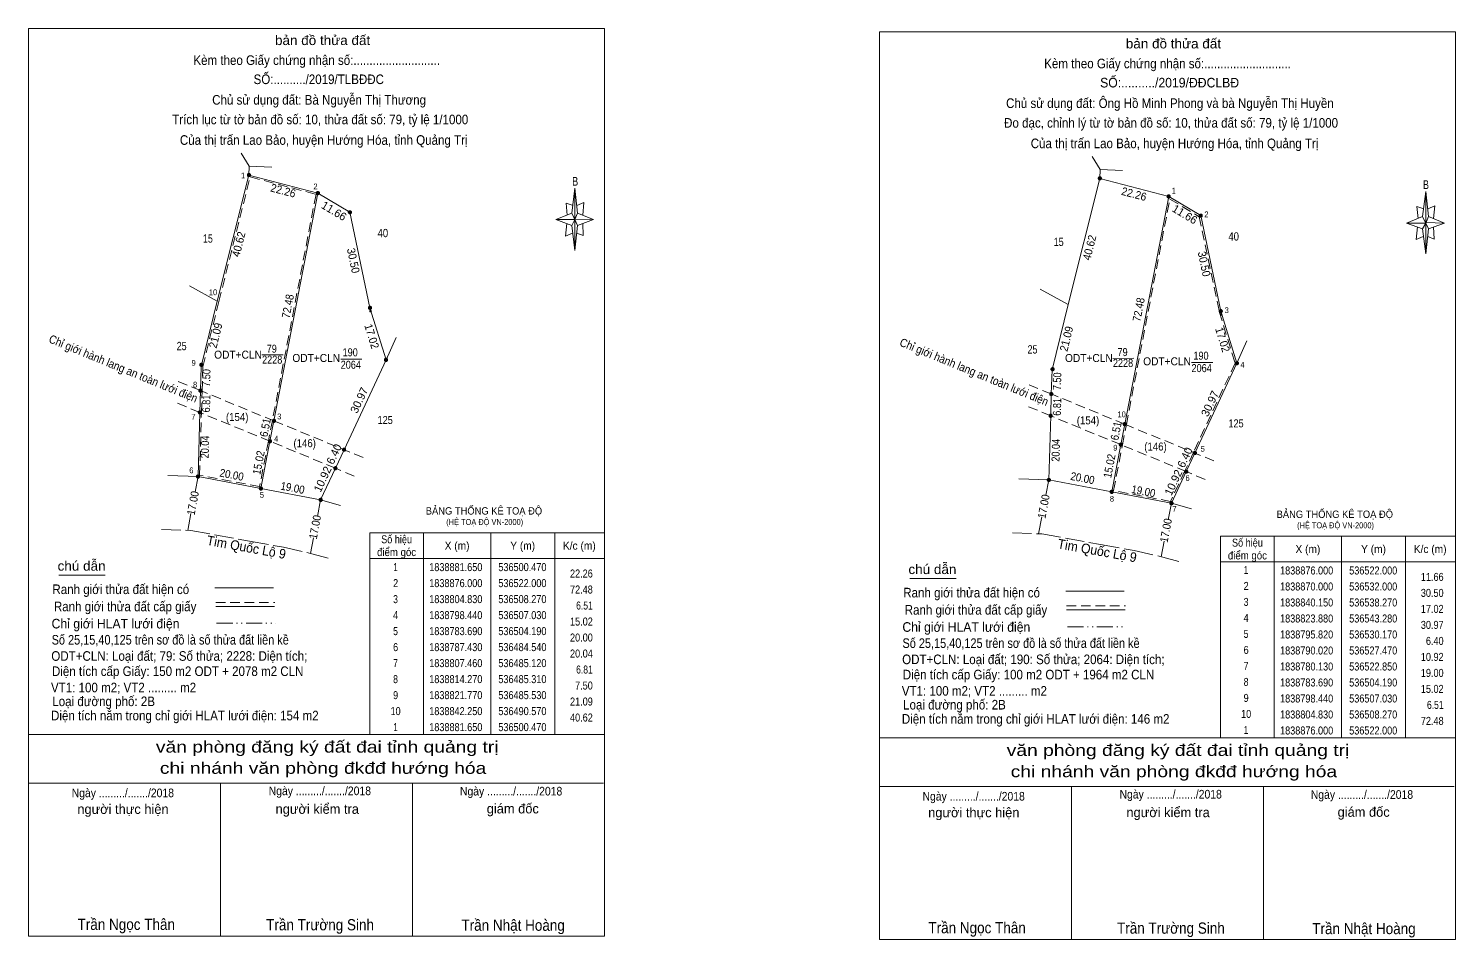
# Model space of a CAD drawing. Header units: metres. Extents: x 534822 to 536546, y 1838586 to 1838997.
# Drawn here: x 534822.2 to 535268, y 1838670.1 to 1838954.8 of the extents above; entities that cross this region are included whole.
import ezdxf
from ezdxf.enums import TextEntityAlignment as Align

# ---------------------------------------------------------------- set-up
doc = ezdxf.new("R2010")
doc.units = ezdxf.units.M
doc.header["$PDMODE"] = 32
doc.header["$PDSIZE"] = 0.5
for name, pattern in [('DASH_DOUBLE_DOT', [9.2, 5, -1.2, 0.3, -1.2, 0.3, -1.2]), ('LONG_DASHED', [7.5, 6, -1.5]), ('MEDIUM_DASHED', [4.5, 3, -1.5])]:
    doc.linetypes.add(name, pattern=pattern)
for name, color, linetype, lineweight in [('1', 7, 'Continuous', 13), ('10', 7, 'Continuous', 13), ('13', 7, 'Continuous', 13), ('17', 7, 'Continuous', 13), ('5', 7, 'Continuous', 13), ('6', 7, 'Continuous', 13), ('63', 7, 'LONG_DASHED', 13)]:
    doc.layers.add(name, color=color, linetype=linetype, lineweight=lineweight)

msp = doc.modelspace()

# ---------------------------------------------------------------- hatches: boundary and pattern name
at = {"layer": '63'}
for points in [[(534891.57, 1838908.99, 1), (534890.57, 1838908.99, 1)], [(535157.41, 1838907.94, 1), (535156.41, 1838907.94, 1)], [(534913.1, 1838903.34, 1), (534912.1, 1838903.34, 1)], [(535178.94, 1838902.29, 1), (535177.94, 1838902.29, 1)], [(534923.1, 1838897.34, 1), (534922.1, 1838897.34, 1)], [(535188.94, 1838896.29, 1), (535187.94, 1838896.29, 1)], [(534929.37, 1838867.49, 1), (534928.37, 1838867.49, 1)], [(535195.21, 1838866.44, 1), (535194.21, 1838866.44, 1)], [(534876.677, 1838849.669, 1), (534875.677, 1838849.669, 1)], [(534934.38, 1838851.22, 1), (534933.38, 1838851.22, 1)], [(535200.22, 1838850.17, 1), (535199.22, 1838850.17, 1)], [(535142.637, 1838848.309, 1), (535141.637, 1838848.309, 1)], [(534876.41, 1838841.61, 1), (534875.41, 1838841.61, 1)], [(535142.25, 1838840.56, 1), (535141.25, 1838840.56, 1)], [(534876.22, 1838834.8, 1), (534875.22, 1838834.8, 1)], [(534899.37, 1838832.17, 1), (534898.37, 1838832.17, 1)], [(535142.06, 1838833.75, 1), (535141.06, 1838833.75, 1)], [(535165.21, 1838831.12, 1), (535164.21, 1838831.12, 1)], [(534898.13, 1838825.78, 1), (534897.13, 1838825.78, 1)], [(534921.27, 1838823.16, 1), (534920.27, 1838823.16, 1)], [(535163.97, 1838824.73, 1), (535162.97, 1838824.73, 1)], [(535187.11, 1838822.11, 1), (535186.11, 1838822.11, 1)], [(534875.64, 1838814.77, 1), (534874.64, 1838814.77, 1)], [(534918.57, 1838817.36, 1), (534917.57, 1838817.36, 1)], [(535141.48, 1838813.72, 1), (535140.48, 1838813.72, 1)], [(535184.41, 1838816.31, 1), (535183.41, 1838816.31, 1)], [(534895.29, 1838811.03, 1), (534894.29, 1838811.03, 1)], [(535161.13, 1838809.98, 1), (535160.13, 1838809.98, 1)], [(534913.95, 1838807.47, 1), (534912.95, 1838807.47, 1)], [(535179.79, 1838806.42, 1), (535178.79, 1838806.42, 1)]]:
    msp.add_hatch(color=256, dxfattribs=at).paths.add_polyline_path(points)

# ---------------------------------------------------------------- linework, layer by layer
at = {"layer": '1', "linetype": 'MEDIUM_DASHED'}
msp.add_lwpolyline([(534891.43, 1838908.38), (534912.02, 1838902.98), (534898.38, 1838832.26), (534897.14, 1838825.87), (534894.39, 1838811.61), (534875.65, 1838815.18), (534876.22, 1838834.79), (534876.41, 1838841.6), (534876.63, 1838849.04), (534881.66, 1838869.47)], close=True, dxfattribs=at)
at = {"layer": '1'}
for points in [[(535156.91, 1838907.94), (535178.44, 1838902.29), (535164.71, 1838831.12), (535163.47, 1838824.73), (535160.63, 1838809.98), (535140.98, 1838813.72), (535141.56, 1838833.75), (535141.75, 1838840.56), (535141.97, 1838848.06), (535147.01, 1838868.54)], [(534912.6, 1838903.34), (534922.6, 1838897.34), (534928.87, 1838867.49), (534933.88, 1838851.22), (534920.77, 1838823.16), (534918.07, 1838817.36), (534913.45, 1838807.47), (534894.79, 1838811.03), (534897.63, 1838825.78), (534898.87, 1838832.17)], [(535178.44, 1838902.29), (535188.44, 1838896.29), (535194.71, 1838866.44), (535199.72, 1838850.17), (535186.61, 1838822.11), (535183.91, 1838816.31), (535179.29, 1838806.42), (535160.63, 1838809.98), (535163.47, 1838824.73), (535164.71, 1838831.12)]]:
    msp.add_lwpolyline(points, close=True, dxfattribs=at)
at = {"layer": '10'}
for p, q in [((534891.17, 1838911.72), (534888.65, 1838915.86)), ((535157.01, 1838910.67), (535154.49, 1838914.81)), ((534881.17, 1838869.59), (534872.44, 1838874.32)), ((535147.01, 1838868.54), (535138.28, 1838873.27)), ((534933.88, 1838851.22), (534937.03, 1838858.22)), ((535199.72, 1838850.17), (535202.87, 1838857.17)), ((534920.77, 1838823.16), (534933.88, 1838851.22)), ((535186.61, 1838822.11), (535199.72, 1838850.17)), ((534913.45, 1838807.47), (534918.07, 1838817.36)), ((535179.29, 1838806.42), (535183.91, 1838816.31))]:
    msp.add_line(p, q, dxfattribs=at)
at = {"layer": '13'}
for p, q in [((534919.7, 1838805.74), (534913.45, 1838807.47)), ((535185.54, 1838804.69), (535179.29, 1838806.42))]:
    msp.add_line(p, q, dxfattribs=at)
at = {"layer": '17'}
for p, q in [((534891.07, 1838908.99), (534891.17, 1838911.72)), ((534891.17, 1838911.72), (534898.19, 1838911.49)), ((534891.07, 1838908.99), (534881.17, 1838869.59)), ((535156.91, 1838907.94), (535147.01, 1838868.54)), ((535156.91, 1838907.94), (535157.01, 1838910.67)), ((535157.01, 1838910.67), (535164.03, 1838910.44)), ((534912.6, 1838903.34), (534898.87, 1838832.17)), ((535178.44, 1838902.29), (535164.71, 1838831.12)), ((534928.87, 1838867.49), (534922.6, 1838897.34)), ((535194.71, 1838866.44), (535188.44, 1838896.29)), ((534881.17, 1838869.59), (534872.44, 1838874.33)), ((535147.01, 1838868.54), (535138.28, 1838873.28)), ((534928.87, 1838867.49), (534933.88, 1838851.22)), ((535194.71, 1838866.44), (535199.72, 1838850.17)), ((534875.72, 1838834.8), (534875.91, 1838841.61)), ((535141.56, 1838833.75), (535141.75, 1838840.56)), ((534875.14, 1838814.77), (534875.72, 1838834.8)), ((534898.87, 1838832.17), (534897.63, 1838825.78)), ((535140.98, 1838813.72), (535141.56, 1838833.75)), ((535164.71, 1838831.12), (535163.47, 1838824.73)), ((534897.63, 1838825.78), (534894.79, 1838811.03)), ((534920.77, 1838823.16), (534918.07, 1838817.36)), ((535163.47, 1838824.73), (535160.63, 1838809.98)), ((535186.61, 1838822.11), (535183.91, 1838816.31)), ((534865.73, 1838815.09), (534875.14, 1838814.77)), ((535131.57, 1838814.04), (535140.98, 1838813.72)), ((534831.67, 1838783.98), (534846.15, 1838783.98)), ((535097.51, 1838782.93), (535111.99, 1838782.93))]:
    msp.add_line(p, q, dxfattribs=at)
at = {"layer": '17', "linetype": 'MEDIUM_DASHED'}
for p, q in [((534875.91, 1838841.61), (534868.65, 1838844.6)), ((534898.87, 1838832.17), (534875.91, 1838841.61)), ((535141.75, 1838840.56), (535134.49, 1838843.55)), ((535164.71, 1838831.12), (535141.75, 1838840.56)), ((534875.72, 1838834.8), (534867.81, 1838838.05)), ((535141.56, 1838833.75), (535133.65, 1838837)), ((534897.63, 1838825.78), (534875.72, 1838834.8)), ((534898.87, 1838832.17), (534920.77, 1838823.16)), ((535163.47, 1838824.73), (535141.56, 1838833.75)), ((535164.71, 1838831.12), (535186.61, 1838822.11)), ((534918.07, 1838817.36), (534897.63, 1838825.78)), ((534926.72, 1838820.72), (534920.77, 1838823.16)), ((535183.91, 1838816.31), (535163.47, 1838824.73)), ((535192.56, 1838819.67), (535186.61, 1838822.11)), ((534923.98, 1838814.93), (534918.07, 1838817.36)), ((535189.82, 1838813.88), (535183.91, 1838816.31))]:
    msp.add_line(p, q, dxfattribs=at)
at = {"layer": '17', "linetype": 'LONG_DASHED'}
for p, q in [((534863.76, 1838798.22), (534872.92, 1838797.9)), ((535129.6, 1838797.17), (535138.76, 1838796.85))]:
    msp.add_line(p, q, dxfattribs=at)
at = {"layer": '17'}
for points in [[(534891.07, 1838908.99), (534912.6, 1838903.34), (534922.6, 1838897.34)], [(535156.91, 1838907.94), (535178.44, 1838902.29), (535188.44, 1838896.29)], [(534875.91, 1838841.61), (534876.13, 1838849.11), (534881.17, 1838869.59)], [(535141.75, 1838840.56), (535141.97, 1838848.06), (535147.01, 1838868.54)], [(534875.14, 1838814.77), (534894.79, 1838811.03), (534913.45, 1838807.47)], [(535140.98, 1838813.72), (535160.63, 1838809.98), (535179.29, 1838806.42)]]:
    msp.add_lwpolyline(points, dxfattribs=at)
at = {"layer": '17', "linetype": 'MEDIUM_DASHED'}
msp.add_lwpolyline([(535178.8, 1838901.49), (535188, 1838895.97), (535194.23, 1838866.31), (535199.19, 1838850.21), (535186.16, 1838822.32), (535183.46, 1838816.52), (535179, 1838806.98), (535161.22, 1838810.38), (535163.96, 1838824.64), (535165.2, 1838831.03)], close=True, dxfattribs=at)
at = {"layer": '17', "linetype": 'LONG_DASHED'}
for points in [[(534872.92, 1838797.9), (534891.26, 1838794.59), (534901.83, 1838792.67), (534910.75, 1838790.65), (534915.79, 1838789.24)], [(535138.76, 1838796.85), (535157.1, 1838793.54), (535167.67, 1838791.62), (535176.59, 1838789.6), (535181.63, 1838788.19)]]:
    msp.add_lwpolyline(points, dxfattribs=at)
at = {"layer": '17'}
for p in [(534929.05, 1838866.45), (535194.89, 1838865.4)]:
    msp.add_point(p, dxfattribs=at)
at = {"layer": '5'}
for p, q in [((534991.93, 1838897.04), (534992.93, 1838904.84)), ((535257.77, 1838895.99), (535258.77, 1838903.79)), ((534991.93, 1838893.24), (534986.93, 1838895.04)), ((534993.73, 1838897.04), (534998.73, 1838895.04)), ((534995.33, 1838893.84), (534995.53, 1838890.04)), ((535257.77, 1838892.19), (535252.77, 1838893.99)), ((535259.57, 1838895.99), (535264.57, 1838893.99)), ((534993.73, 1838893.24), (534992.93, 1838885.44)), ((534995.53, 1838890.04), (534993.53, 1838890.84)), ((535259.57, 1838892.19), (535258.77, 1838884.39)), ((535261.37, 1838888.99), (535259.37, 1838889.79)), ((535261.17, 1838892.79), (535261.37, 1838888.99)), ((534822.19, 1838734.16), (535002.19, 1838734.16)), ((535088.03, 1838733.11), (535268.03, 1838733.11)), ((534822.19, 1838718.96), (535001.79, 1838718.96)), ((534822.19, 1838718.96), (535001.79, 1838718.96)), ((534822.19, 1838718.96), (535001.79, 1838718.96)), ((534882.19, 1838671.16), (534882.19, 1838718.96)), ((534942.19, 1838671.16), (534942.19, 1838718.96)), ((535088.03, 1838717.91), (535267.63, 1838717.91)), ((535088.03, 1838717.91), (535267.63, 1838717.91)), ((535088.03, 1838717.91), (535267.63, 1838717.91)), ((535148.03, 1838670.11), (535148.03, 1838717.91)), ((535208.03, 1838670.11), (535208.03, 1838717.91))]:
    msp.add_line(p, q, dxfattribs=at)
for points in [[(534822.19, 1838954.76), (535002.19, 1838954.76), (535002.19, 1838671.16), (534822.19, 1838671.16)], [(535088.03, 1838953.71), (535268.03, 1838953.71), (535268.03, 1838670.11), (535088.03, 1838670.11)], [(534992.93, 1838904.84), (534993.73, 1838897.04), (534992.93, 1838895.04)], [(535258.77, 1838903.79), (535259.57, 1838895.99), (535258.77, 1838893.99)], [(534992.93, 1838895.04), (534986.93, 1838895.04), (534991.93, 1838897.04), (534993.73, 1838893.24), (534998.73, 1838895.04), (534992.93, 1838895.24)], [(534992.93, 1838895.04), (534992.93, 1838885.44), (534991.93, 1838893.24)], [(535258.77, 1838893.99), (535252.77, 1838893.99), (535257.77, 1838895.99), (535259.57, 1838892.19), (535264.57, 1838893.99), (535258.77, 1838894.19)], [(535258.77, 1838893.99), (535258.77, 1838884.39), (535257.77, 1838892.19)]]:
    msp.add_lwpolyline(points, close=True, dxfattribs=at)
for points in [[(534992.33, 1838899.44), (534990.13, 1838900.24), (534990.53, 1838896.44)], [(534993.53, 1838899.44), (534995.73, 1838900.44), (534995.33, 1838896.44)], [(535258.17, 1838898.39), (535255.97, 1838899.19), (535256.37, 1838895.39)], [(535259.37, 1838898.39), (535261.57, 1838899.39), (535261.17, 1838895.39)], [(534992.93, 1838895.04), (534991.93, 1838897.04), (534986.93, 1838895.04)], [(534990.33, 1838893.84), (534989.93, 1838889.84), (534992.13, 1838890.84)], [(534992.93, 1838895.04), (534993.73, 1838893.24), (534998.73, 1838895.04)], [(535258.77, 1838893.99), (535257.77, 1838895.99), (535252.77, 1838893.99)], [(535258.77, 1838893.99), (535259.57, 1838892.19), (535264.57, 1838893.99)], [(535256.17, 1838892.79), (535255.77, 1838888.79), (535257.97, 1838889.79)], [(535002.19, 1838671.16), (534822.19, 1838671.16), (534822.19, 1838718.96)], [(535268.03, 1838670.11), (535088.03, 1838670.11), (535088.03, 1838717.91)]]:
    msp.add_lwpolyline(points, dxfattribs=at)
at = {"layer": '6'}
for p, q in [((534880.43, 1838780.02), (534898.71, 1838780.02)), ((535146.27, 1838778.97), (535164.55, 1838778.97)), ((534880.71, 1838774.16), (534898.99, 1838774.16)), ((535146.55, 1838773.11), (535164.83, 1838773.11))]:
    msp.add_line(p, q, dxfattribs=at)
at = {"layer": '6', "linetype": 'MEDIUM_DASHED'}
for p, q in [((534880.71, 1838775.4), (534899.11, 1838775.4)), ((535146.55, 1838774.35), (535164.95, 1838774.35))]:
    msp.add_line(p, q, dxfattribs=at)
at = {"layer": '63', "linetype": 'Continuous'}
for p, q in [((534895.12, 1838852.75), (534901.74, 1838852.78)), ((534919.74, 1838851.47), (534926.35, 1838851.49)), ((535160.96, 1838851.7), (535167.58, 1838851.73)), ((535185.58, 1838850.42), (535192.19, 1838850.44)), ((534874.23, 1838809.98), (534875.14, 1838814.77)), ((535140.07, 1838808.93), (535140.98, 1838813.72)), ((534912.47, 1838802.33), (534913.45, 1838807.47)), ((535178.31, 1838801.28), (535179.29, 1838806.42)), ((534871.94, 1838797.93), (534872.94, 1838803.21)), ((535137.78, 1838796.88), (535138.78, 1838802.16)), ((534945.59, 1838797.16), (534945.59, 1838734.16)), ((534966.59, 1838797.16), (534966.59, 1838734.16)), ((534986.59, 1838797.16), (534986.59, 1838734.16)), ((535211.43, 1838796.11), (535211.43, 1838733.11)), ((535232.43, 1838796.11), (535232.43, 1838733.11)), ((535252.43, 1838796.11), (535252.43, 1838733.11)), ((534910.26, 1838790.76), (534911.18, 1838795.58)), ((535176.1, 1838789.71), (535177.02, 1838794.53)), ((534928.79, 1838789.16), (535002.19, 1838789.16)), ((535194.63, 1838788.11), (535268.03, 1838788.11))]:
    msp.add_line(p, q, dxfattribs=at)
at = {"layer": '63', "linetype": 'DASH_DOUBLE_DOT'}
for p, q in [((534880.97, 1838768.9), (534899.37, 1838768.9)), ((535146.81, 1838767.85), (535165.21, 1838767.85))]:
    msp.add_line(p, q, dxfattribs=at)
at = {"layer": '63', "linetype": 'Continuous'}
for points in [[(534928.79, 1838797.16), (535002.19, 1838797.16), (535002.19, 1838734.16), (534928.79, 1838734.16)], [(535194.63, 1838796.11), (535268.03, 1838796.11), (535268.03, 1838733.11), (535194.63, 1838733.11)]]:
    msp.add_lwpolyline(points, close=True, dxfattribs=at)
at = {"layer": '63'}
for centre in [(534891.07, 1838908.99), (535156.91, 1838907.94), (534912.6, 1838903.34), (535178.44, 1838902.29), (534922.6, 1838897.34), (535188.44, 1838896.29), (534928.87, 1838867.49), (535194.71, 1838866.44), (534876.177, 1838849.669), (534933.88, 1838851.22), (535199.72, 1838850.17), (535142.137, 1838848.309), (534875.91, 1838841.61), (535141.75, 1838840.56), (534875.72, 1838834.8), (534898.87, 1838832.17), (535141.56, 1838833.75), (535164.71, 1838831.12), (534897.63, 1838825.78), (534920.77, 1838823.16), (535163.47, 1838824.73), (535186.61, 1838822.11), (534875.14, 1838814.77), (534918.07, 1838817.36), (535140.98, 1838813.72), (535183.91, 1838816.31), (534894.79, 1838811.03), (535160.63, 1838809.98), (534913.45, 1838807.47), (535179.29, 1838806.42)]:
    msp.add_circle(centre, 0.5, dxfattribs=at)

# ---------------------------------------------------------------- texts
at = {"layer": '1'}
for s, width, p in [('ODT+CLN', 0.95, (534887.645, 1838851.6)), ('79', 0.85, (534898.185, 1838853.46)), ('190', 0.85, (534922.685, 1838852.33)), ('79', 0.85, (535164.025, 1838852.41)), ('190', 0.85, (535188.525, 1838851.28)), ('2228', 0.85, (534898.32, 1838850.04)), ('ODT+CLN', 0.95, (534912.075, 1838850.57)), ('2064', 0.85, (534922.885, 1838848.45)), ('ODT+CLN', 0.95, (535153.485, 1838850.55)), ('2228', 0.85, (535164.16, 1838848.99)), ('ODT+CLN', 0.95, (535177.915, 1838849.52)), ('2064', 0.85, (535188.725, 1838847.4))]:
    msp.add_text(s, height=2.5, dxfattribs=dict(at, width=width)).set_placement(p, align=Align.CENTER)
for s, height, width, p in [('BẢNG THỐNG KÊ TOẠ ĐỘ ', 2.3, 0.95, (534946.31, 1838802.88)), ('BẢNG THỐNG KÊ TOẠ ĐỘ ', 2.3, 0.95, (535212.15, 1838801.83)), ('(HỆ TOẠ ĐỘ VN-2000)', 1.86, 0.9, (534952.71, 1838799.64)), ('(HỆ TOẠ ĐỘ VN-2000)', 1.86, 0.9, (535218.55, 1838798.59))]:
    msp.add_text(s, height=height, dxfattribs=dict(at, width=width)).set_placement(p)
at = {"layer": '17'}
for s, width, p in [('1', 0.85, (534889.235, 1838907.94)), ('2', 0.9, (534911.855, 1838904.51)), ('1', 0.85, (535180.005, 1838903.2)), ('2', 0.9, (535190.225, 1838895.8)), ('10', 0.95, (534879.83, 1838871.44)), ('3', 0.9, (535196.565, 1838865.85)), ('9', 0.9, (534873.77, 1838849.39)), ('4', 0.9, (535201.48, 1838848.78)), ('8', 0.9, (534874.235, 1838842.59)), ('7', 0.9, (534873.72, 1838832.56)), ('3', 0.9, (534900.525, 1838832.64)), ('10', 0.95, (535163.72, 1838833.3)), ('4', 0.9, (534899.6, 1838825.7)), ('9', 0.9, (535161.75, 1838822.87)), ('5', 0.9, (535189.07, 1838822.5)), ('6', 0.9, (534873.07, 1838815.8)), ('6', 0.9, (535184.32, 1838813.38)), ('5', 0.9, (534895.11, 1838808.15)), ('8', 0.9, (535160.695, 1838806.9)), ('7', 0.9, (535180.23, 1838803.74))]:
    msp.add_text(s, height=1.8, dxfattribs=dict(at, width=width)).set_placement(p, align=Align.CENTER)
at = {"layer": '17', "width": 0.95}
for p in [(534889.989, 1838791.206), (535155.829, 1838790.156)]:
    msp.add_text('Tim Quốc Lộ 9', height=3, rotation=349.769, dxfattribs=at).set_placement(p, align=Align.CENTER)
at = {"layer": '5'}
for s, height, width, p in [('bản đồ thửa đất', 3, 1.05, (534914.07, 1838949.6)), ('bản đồ thửa đất', 3, 1.05, (535179.91, 1838948.55)), ('Kèm theo Giấy chứng nhận số:...........................', 3, 0.9, (534912.23, 1838943.38)), ('Kèm theo Giấy chứng nhận số:...........................', 3, 0.9, (535178.07, 1838942.33)), ('SỐ:........../2019/TLBĐĐC', 3, 0.9, (534912.87, 1838937.4)), ('SỐ:........../2019/ĐĐCLBĐ', 3, 0.95, (535178.715, 1838936.35)), ('Chủ sử dụng đất: Bà Nguyễn Thị Thương', 3, 0.9, (534912.975, 1838930.98)), ('Chủ sử dụng đất: Ông Hồ Minh Phong và bà Nguyễn Thị Huyền', 3, 0.9, (535178.805, 1838929.93)), ('Trích lục từ tờ bản đồ số: 10, thửa đất số: 79, tỷ lệ 1/1000 ', 3, 0.9, (534913.83, 1838924.84)), ('Đo đạc, chỉnh lý từ tờ bản đồ số: 10, thửa đất số: 79, tỷ lệ 1/1000 ', 3, 0.9, (535179.675, 1838923.79)), ('Của thị trấn Lao Bảo, huyện Hướng Hóa, tỉnh Quảng Trị', 3, 0.9, (534914.42, 1838918.42)), ('Của thị trấn Lao Bảo, huyện Hướng Hóa, tỉnh Quảng Trị', 3, 0.9, (535180.26, 1838917.37)), ('B', 2.755, 0.75, (534992.99, 1838905.64)), ('B', 2.755, 0.75, (535258.83, 1838904.59)), ('văn phòng đăng ký đất đai tỉnh quảng trị', 3.6, 1.25, (534915.505, 1838728.51)), ('văn phòng đăng ký đất đai tỉnh quảng trị', 3.6, 1.25, (535181.345, 1838727.46)), ('chi nhánh văn phòng đkđđ hướng hóa', 3.6, 1.25, (534914.22, 1838721.87)), ('chi nhánh văn phòng đkđđ hướng hóa', 3.6, 1.25, (535180.06, 1838720.82)), ('Ngày ........./......./2018', 2.7, 0.9, (534851.65, 1838714.56)), ('Ngày ........./......./2018', 2.7, 0.9, (534913.21, 1838715.2)), ('Ngày ........./......./2018', 2.7, 0.9, (534972.97, 1838715.1)), ('Ngày ........./......./2018', 2.7, 0.9, (535117.49, 1838713.51)), ('Ngày ........./......./2018', 2.7, 0.9, (535179.05, 1838714.15)), ('Ngày ........./......./2018', 2.7, 0.9, (535238.81, 1838714.05)), ('Trần Ngọc Thân', 3.5, 0.9, (534852.725, 1838673.08)), ('Trần Trường Sinh', 3.5, 0.9, (534913.28, 1838672.96)), ('Trần Nhật Hoàng', 3.5, 0.9, (534973.605, 1838672.82)), ('Trần Ngọc Thân', 3.5, 0.9, (535118.565, 1838672.03)), ('Trần Trường Sinh', 3.5, 0.9, (535179.12, 1838671.91)), ('Trần Nhật Hoàng', 3.5, 0.9, (535239.445, 1838671.77))]:
    msp.add_text(s, height=height, dxfattribs=dict(at, width=width)).set_placement(p, align=Align.CENTER)
for s, p in [('người thực hiện', (534851.695, 1838709.34)), ('người kiểm tra', (534912.405, 1838709.38)), ('giám đốc', (534973.5, 1838709.5)), ('người thực hiện', (535117.535, 1838708.29)), ('người kiểm tra', (535178.245, 1838708.33)), ('giám đốc', (535239.34, 1838708.45))]:
    msp.add_text(s, height=3, dxfattribs=at).set_placement(p, align=Align.CENTER)
at = {"layer": '6'}
for s, width, p in [('chú dẫn', 1.05, (534831.27, 1838785.34)), ('chú dẫn', 1.05, (535097.11, 1838784.29)), ('Ranh giới thửa đất hiện có ', 0.9, (534829.65, 1838778.04)), ('Ranh giới thửa đất hiện có ', 0.9, (535095.49, 1838776.99)), ('Ranh giới thửa đất cấp giấy', 0.9, (534830.11, 1838772.66)), ('Ranh giới thửa đất cấp giấy', 0.9, (535095.95, 1838771.61)), ('Chỉ giới HLAT lưới điện', 0.95, (534829.39, 1838767.3)), ('Chỉ giới HLAT lưới điện', 0.95, (535095.23, 1838766.25)), ('Số 25,15,40,125 trên sơ đồ là số thửa đất liền kề', 0.85, (534829.41, 1838762.26)), ('Số 25,15,40,125 trên sơ đồ là số thửa đất liền kề', 0.85, (535095.25, 1838761.21)), ('ODT+CLN: Loại đất; 79: Số thửa; 2228: Diện tích;', 0.9, (534829.31, 1838757.19)), ('Diện tích cấp Giấy: 150 m2 ODT + 2078 m2 CLN', 0.9, (534829.51, 1838752.43)), ('ODT+CLN: Loại đất; 190: Số thửa; 2064: Diện tích;', 0.9, (535095.15, 1838756.14)), ('Diện tích cấp Giấy: 100 m2 ODT + 1964 m2 CLN', 0.9, (535095.35, 1838751.38)), ('VT1: 100 m2; VT2 ......... m2', 0.9, (534829.2, 1838747.34)), ('VT1: 100 m2; VT2 ......... m2', 0.9, (535095.04, 1838746.29)), ('Diện tích nằm trong chỉ giới HLAT lưới điện: 154 m2', 0.9, (534829.22, 1838738.58)), ('Loại đường phố: 2B', 0.9, (534829.61, 1838743.02)), ('Loại đường phố: 2B', 0.9, (535095.45, 1838741.97)), ('Diện tích nằm trong chỉ giới HLAT lưới điện: 146 m2', 0.9, (535095.06, 1838737.53))]:
    msp.add_text(s, height=3, dxfattribs=dict(at, width=width)).set_placement(p)
at = {"layer": '63'}
for s, height, rotation, width, p in [('22.26', 2.5, 345.296, 0.95, (534901.443, 1838902.897)), ('22.26', 2.5, 345.296, 0.95, (535167.283, 1838901.847)), ('40.62', 2.5, 75.895, 0.95, (534889.06, 1838887.06)), ('40.62', 2.5, 75.895, 0.95, (535154.9, 1838886.01)), ('30.50', 2.5, 281.863, 0.95, (534922.461, 1838881.997)), ('30.50', 2.5, 281.863, 0.95, (535188.301, 1838880.947)), ('72.48', 2.5, 79.081, 0.9, (534904.435, 1838867.758)), ('72.48', 2.5, 79.081, 0.9, (535170.275, 1838866.708)), ('21.09', 2.5, 76.175, 0.95, (534881.855, 1838858.551)), ('Chỉ giới hành lang an toàn lưới điện', 2.599, 337.636, 0.9, (534851.311, 1838847.303)), ('17.02', 2.5, 287.115, 0.95, (534928.24, 1838858.198)), ('21.09', 2.5, 76.175, 0.95, (535147.695, 1838857.501)), ('17.02', 2.5, 287.115, 0.95, (535194.08, 1838857.148)), ('Chỉ giới hành lang an toàn lưới điện', 2.599, 337.636, 0.9, (535117.151, 1838846.253)), ('7.50', 2.5, 88.32, 0.85, (534878.984, 1838845.548)), ('7.50', 2.5, 88.32, 0.85, (535144.824, 1838844.498)), ('6.81', 2.5, 88.402, 0.85, (534878.956, 1838837.55)), ('6.81', 2.5, 88.402, 0.85, (535144.796, 1838836.5)), ('6.51', 2.5, 79.018, 0.9, (534897.375, 1838829.852)), ('6.51', 2.5, 79.018, 0.9, (535163.215, 1838828.802)), ('20.04', 2.5, 88.341, 0.85, (534878.556, 1838823.974)), ('15.02', 2.5, 79.102, 0.9, (534895.31, 1838818.884)), ('20.04', 2.5, 88.341, 0.85, (535144.396, 1838822.924)), ('15.02', 2.5, 79.102, 0.9, (535161.15, 1838817.834)), ('20.00', 2.5, 349.224, 0.9, (534885.441, 1838814.096)), ('20.00', 2.5, 349.224, 0.9, (535151.281, 1838813.046)), ('17.00', 2.5, 79.241, 0.9, (534874.762, 1838806.242)), ('19.00', 2.5, 349.199, 0.9, (534904.471, 1838810.005)), ('17.00', 2.5, 79.241, 0.9, (535140.602, 1838805.192)), ('19.00', 2.5, 349.199, 0.9, (535170.311, 1838808.955)), ('17.00', 2.5, 79.192, 0.9, (534912.936, 1838798.751)), ('17.00', 2.5, 79.192, 0.9, (535178.776, 1838797.701))]:
    msp.add_text(s, height=height, rotation=rotation, dxfattribs=dict(at, width=width)).set_placement(p, align=Align.CENTER)
for s, rotation, p in [('11.66', 329.036, (534916.982, 1838896.689)), ('11.66', 329.036, (535182.822, 1838895.639)), ('30.97', 64.957, (534926.624, 1838838.086)), ('30.97', 64.957, (535192.464, 1838837.036)), ('6.40', 65.037, (534918.783, 1838821.258)), ('6.40', 65.037, (535184.623, 1838820.207)), ('10.92', 64.961, (534915.21, 1838813.431)), ('10.92', 64.961, (535181.05, 1838812.381))]:
    msp.add_text(s, height=2.5, rotation=rotation, dxfattribs=at).set_placement(p, align=Align.CENTER)
for s, height, width, p in [('15', 2.599, 0.8, (534878.23, 1838887.85)), ('40', 2.599, 0.85, (534932.9, 1838889.55)), ('15', 2.599, 0.8, (535144.07, 1838886.8)), ('40', 2.599, 0.85, (535198.74, 1838888.5)), ('25', 2.599, 0.8, (534870.03, 1838854.25)), ('25', 2.599, 0.8, (535135.87, 1838853.2)), ('(154)', 2.5, 0.9, (534887.385, 1838832.12)), ('125', 2.5, 0.85, (534933.63, 1838831.18)), ('(154)', 2.5, 0.9, (535153.225, 1838831.07)), ('125', 2.5, 0.85, (535199.47, 1838830.13)), ('(146)', 2.5, 0.9, (534908.475, 1838823.94)), ('(146)', 2.5, 0.9, (535174.315, 1838822.89)), ('Số hiệu', 2.5, 0.85, (534937.19, 1838793.91)), ('điểm góc', 2.5, 0.9, (534937.19, 1838789.91)), ('X (m)', 2.5, 0.95, (534956.09, 1838791.91)), ('Y (m)', 2.5, 0.95, (534976.585, 1838791.91)), ('K/c (m)', 2.5, 0.95, (534994.29, 1838791.91)), ('điểm góc', 2.5, 0.9, (535203.03, 1838788.86)), ('Số hiệu', 2.5, 0.85, (535203.03, 1838792.86)), ('X (m)', 2.5, 0.95, (535221.93, 1838790.86)), ('Y (m)', 2.5, 0.95, (535242.425, 1838790.86)), ('K/c (m)', 2.5, 0.95, (535260.13, 1838790.86)), (' 1', 2.5, 0.75, (534936.485, 1838785.21)), ('1838881.650', 2.5, 0.85, (534955.69, 1838785.21)), ('536500.470', 2.5, 0.85, (534976.495, 1838785.21)), (' 1', 2.5, 0.75, (535202.235, 1838784.34)), (' 2', 2.5, 0.85, (534936.49, 1838780.21)), ('1838876.000', 2.5, 0.85, (534955.69, 1838780.21)), ('536522.000', 2.5, 0.85, (534976.495, 1838780.21)), ('1838876.000', 2.5, 0.85, (535221.53, 1838784.16)), ('536522.000', 2.5, 0.85, (535242.335, 1838784.16)), (' 2', 2.5, 0.85, (535202.24, 1838779.34)), ('1838870.000', 2.5, 0.85, (535221.53, 1838779.16)), ('536532.000', 2.5, 0.85, (535242.335, 1838779.16)), (' 3', 2.5, 0.8, (534936.49, 1838775.21)), ('1838804.830', 2.5, 0.85, (534955.69, 1838775.21)), ('536508.270', 2.5, 0.85, (534976.495, 1838775.21)), (' 3', 2.5, 0.8, (535202.24, 1838774.34)), ('1838840.150', 2.5, 0.85, (535221.53, 1838774.16)), ('536538.270', 2.5, 0.85, (535242.335, 1838774.16)), (' 4', 2.5, 0.85, (534936.485, 1838770.21)), ('1838798.440', 2.5, 0.85, (534955.69, 1838770.21)), ('536507.030', 2.5, 0.85, (534976.495, 1838770.21)), (' 4', 2.5, 0.85, (535202.235, 1838769.34)), ('1838823.880', 2.5, 0.85, (535221.53, 1838769.16)), ('536543.280', 2.5, 0.85, (535242.335, 1838769.16)), (' 5', 2.5, 0.8, (534936.49, 1838765.21)), ('1838783.690', 2.5, 0.85, (534955.69, 1838765.21)), ('536504.190', 2.5, 0.85, (534976.495, 1838765.21)), (' 5', 2.5, 0.8, (535202.24, 1838764.34)), ('1838795.820', 2.5, 0.85, (535221.53, 1838764.16)), ('536530.170', 2.5, 0.85, (535242.335, 1838764.16)), (' 6', 2.5, 0.85, (534936.49, 1838760.21)), ('1838787.430', 2.5, 0.85, (534955.69, 1838760.21)), ('536484.540', 2.5, 0.85, (534976.495, 1838760.21)), (' 6', 2.5, 0.85, (535202.24, 1838759.34)), ('1838790.020', 2.5, 0.85, (535221.53, 1838759.16)), ('536527.470', 2.5, 0.85, (535242.335, 1838759.16)), (' 7', 2.5, 0.8, (534936.49, 1838755.21)), ('1838807.460', 2.5, 0.85, (534955.69, 1838755.21)), ('536485.120', 2.5, 0.85, (534976.495, 1838755.21)), (' 7', 2.5, 0.8, (535202.24, 1838754.34)), ('1838780.130', 2.5, 0.85, (535221.53, 1838754.16)), ('536522.850', 2.5, 0.85, (535242.335, 1838754.16)), (' 8', 2.5, 0.8, (534936.49, 1838750.21)), ('1838814.270', 2.5, 0.85, (534955.69, 1838750.21)), ('536485.310', 2.5, 0.85, (534976.495, 1838750.21)), (' 8', 2.5, 0.8, (535202.24, 1838749.34)), ('1838783.690', 2.5, 0.85, (535221.53, 1838749.16)), ('536504.190', 2.5, 0.85, (535242.335, 1838749.16)), (' 9', 2.5, 0.85, (534936.485, 1838745.21)), ('1838821.770', 2.5, 0.85, (534955.69, 1838745.21)), ('536485.530', 2.5, 0.85, (534976.495, 1838745.21)), (' 9', 2.5, 0.85, (535202.235, 1838744.34)), (' 10', 2.5, 0.85, (534936.485, 1838740.21)), ('1838842.250', 2.5, 0.85, (534955.69, 1838740.21)), ('536490.570', 2.5, 0.85, (534976.495, 1838740.21)), ('1838798.440', 2.5, 0.85, (535221.53, 1838744.16)), ('536507.030', 2.5, 0.85, (535242.335, 1838744.16)), (' 10', 2.5, 0.85, (535202.235, 1838739.34)), ('1838804.830', 2.5, 0.85, (535221.53, 1838739.16)), ('536508.270', 2.5, 0.85, (535242.335, 1838739.16)), (' 1', 2.5, 0.75, (534936.485, 1838735.21)), ('1838881.650', 2.5, 0.85, (534955.69, 1838735.21)), ('536500.470', 2.5, 0.85, (534976.495, 1838735.21)), (' 1', 2.5, 0.75, (535202.235, 1838734.34)), ('1838876.000', 2.5, 0.85, (535221.53, 1838734.16)), ('536522.000', 2.5, 0.85, (535242.335, 1838734.16))]:
    msp.add_text(s, height=height, dxfattribs=dict(at, width=width)).set_placement(p, align=Align.CENTER)
for s, width, p in [('22.26', 0.85, (534998.49, 1838783.21)), ('11.66', 0.85, (535264.33, 1838782.16)), ('72.48', 0.85, (534998.49, 1838778.21)), ('30.50', 0.85, (535264.33, 1838777.16)), ('6.51', 0.8, (534998.49, 1838773.21)), ('17.02', 0.85, (535264.33, 1838772.16)), ('15.02', 0.85, (534998.49, 1838768.21)), ('30.97', 0.85, (535264.33, 1838767.16)), ('20.00', 0.85, (534998.49, 1838763.21)), ('6.40', 0.85, (535264.33, 1838762.16)), ('20.04', 0.85, (534998.49, 1838758.21)), ('6.81', 0.8, (534998.49, 1838753.21)), ('10.92', 0.85, (535264.33, 1838757.16)), ('19.00', 0.85, (535264.33, 1838752.16)), ('7.50', 0.85, (534998.49, 1838748.21)), ('15.02', 0.85, (535264.33, 1838747.16)), ('21.09', 0.85, (534998.49, 1838743.21)), ('6.51', 0.8, (535264.33, 1838742.16)), ('40.62', 0.85, (534998.49, 1838738.21)), ('72.48', 0.85, (535264.33, 1838737.16))]:
    msp.add_text(s, height=2.5, dxfattribs=dict(at, width=width)).set_placement(p, align=Align.RIGHT)

doc.saveas('drawing.dxf')
